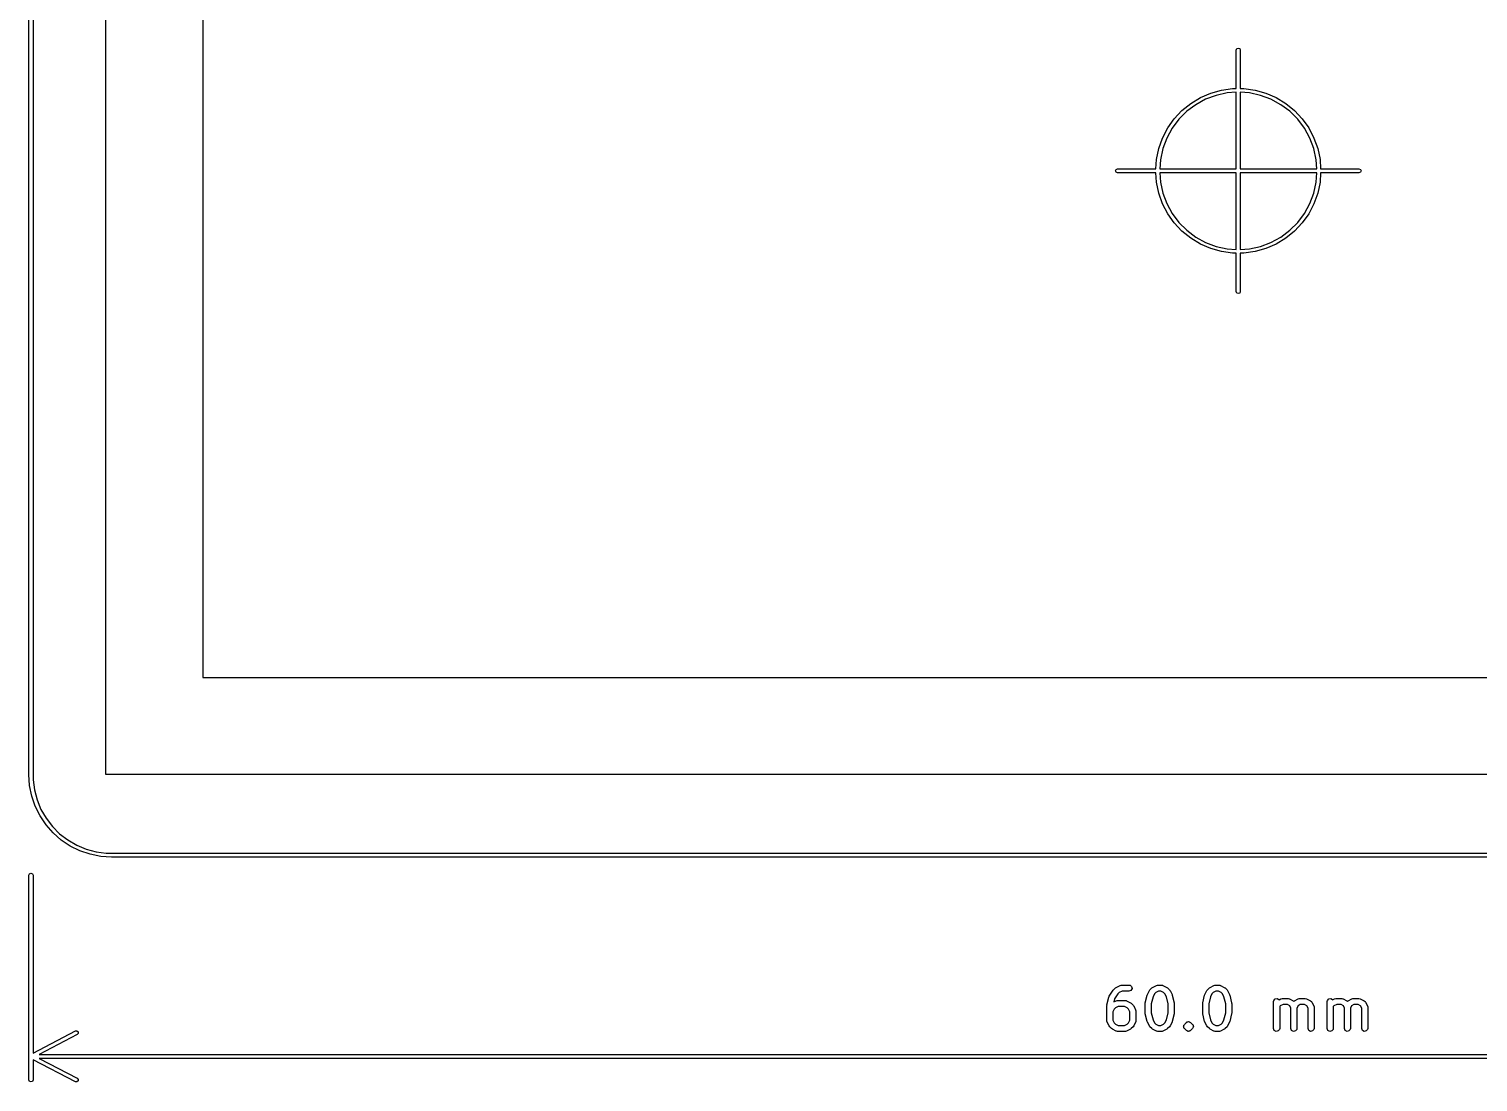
# Model space of a CAD drawing. Extents: x 3.94 to 6.72, y -4.16 to -2.29.
# Drawn here: x 3.935 to 5.353, y -4.159 to -3.129 of the extents above; entities that cross this region are included whole.
import ezdxf

# ---------------------------------------------------------------- set-up
doc = ezdxf.new("R2010")
doc.units = 0
doc.header["$MEASUREMENT"] = 0
doc.layers.add('BLACK', color=7, linetype='CONTINUOUS')

msp = doc.modelspace()

# ---------------------------------------------------------------- linework, layer by layer
at = {"layer": 'BLACK', "linetype": 'CONTINUOUS'}
for p, q in [((3.935, -3.8583), (3.935, -2.6969)), ((3.939, -2.6969), (3.939, -3.8583)), ((4.0103, -3.8583), (4.0103, -2.772)), ((4.1052, -2.772), (4.1052, -3.7634)), ((5.1161, -3.1496), (5.1167, -3.1482)), ((5.1161, -3.1872), (5.1161, -3.1496)), ((5.1167, -3.1482), (5.1181, -3.1476)), ((5.1181, -3.1476), (5.1195, -3.1482)), ((5.1195, -3.1482), (5.1201, -3.1496)), ((5.1201, -3.1496), (5.1201, -3.1872)), ((5.0911, -3.1917), (5.1017, -3.1887)), ((5.1017, -3.1887), (5.1126, -3.1872)), ((5.1126, -3.1872), (5.1161, -3.1872)), ((5.1201, -3.1872), (5.1236, -3.1872)), ((5.1236, -3.1872), (5.1345, -3.1887)), ((5.1345, -3.1887), (5.1451, -3.1917)), ((5.063, -3.2087), (5.0716, -3.2018)), ((5.0765, -3.203), (5.0677, -3.2095)), ((5.0716, -3.2018), (5.081, -3.1961)), ((5.0861, -3.1977), (5.0765, -3.203)), ((5.081, -3.1961), (5.0911, -3.1917)), ((5.0964, -3.1939), (5.0861, -3.1977)), ((5.1072, -3.1915), (5.0964, -3.1939)), ((5.1161, -3.1909), (5.1072, -3.1915)), ((5.1161, -3.2657), (5.1161, -3.1909)), ((5.1291, -3.1915), (5.1201, -3.1909)), ((5.1201, -3.1909), (5.1201, -3.2657)), ((5.1398, -3.1939), (5.1291, -3.1915)), ((5.1501, -3.1977), (5.1398, -3.1939)), ((5.1451, -3.1917), (5.1552, -3.1961)), ((5.1597, -3.203), (5.1501, -3.1977)), ((5.1552, -3.1961), (5.1647, -3.2018)), ((5.1685, -3.2095), (5.1597, -3.203)), ((5.1647, -3.2018), (5.1732, -3.2087)), ((5.0492, -3.2258), (5.0555, -3.2168)), ((5.0599, -3.2173), (5.0534, -3.2261)), ((5.0555, -3.2168), (5.063, -3.2087)), ((5.0677, -3.2095), (5.0599, -3.2173)), ((5.1763, -3.2173), (5.1685, -3.2095)), ((5.1732, -3.2087), (5.1807, -3.2168)), ((5.1829, -3.2261), (5.1763, -3.2173)), ((5.1807, -3.2168), (5.1871, -3.2258)), ((5.0441, -3.2356), (5.0492, -3.2258)), ((5.0534, -3.2261), (5.0481, -3.2357)), ((5.1881, -3.2357), (5.1829, -3.2261)), ((5.1871, -3.2258), (5.1921, -3.2356)), ((5.0382, -3.2567), (5.0404, -3.2459)), ((5.0404, -3.2459), (5.0441, -3.2356)), ((5.0443, -3.246), (5.0419, -3.2568)), ((5.0481, -3.2357), (5.0443, -3.246)), ((5.192, -3.246), (5.1881, -3.2357)), ((5.1943, -3.2568), (5.192, -3.246)), ((5.1921, -3.2356), (5.1958, -3.2459)), ((5.1958, -3.2459), (5.1981, -3.2567)), ((5.0375, -3.2657), (5.0382, -3.2567)), ((5.0419, -3.2568), (5.0413, -3.2657)), ((5.1949, -3.2657), (5.1943, -3.2568)), ((5.1981, -3.2567), (5.1987, -3.2657)), ((4.998, -3.2677), (4.9986, -3.2663)), ((4.9986, -3.2691), (4.998, -3.2677)), ((4.9986, -3.2663), (5, -3.2657)), ((5, -3.2697), (4.9986, -3.2691)), ((5, -3.2657), (5.0375, -3.2657)), ((5.0375, -3.2697), (5, -3.2697)), ((5.0382, -3.2787), (5.0375, -3.2697)), ((5.0413, -3.2657), (5.1161, -3.2657)), ((5.0413, -3.2697), (5.0419, -3.2787)), ((5.1161, -3.2697), (5.0413, -3.2697)), ((5.1161, -3.3445), (5.1161, -3.2697)), ((5.1201, -3.2657), (5.1949, -3.2657)), ((5.1201, -3.2697), (5.1201, -3.3445)), ((5.1949, -3.2697), (5.1201, -3.2697)), ((5.1943, -3.2787), (5.1949, -3.2697)), ((5.1987, -3.2697), (5.1981, -3.2787)), ((5.1987, -3.2657), (5.2362, -3.2657)), ((5.2362, -3.2697), (5.1987, -3.2697)), ((5.2362, -3.2657), (5.2376, -3.2663)), ((5.2376, -3.2691), (5.2362, -3.2697)), ((5.2376, -3.2663), (5.2382, -3.2677)), ((5.2382, -3.2677), (5.2376, -3.2691)), ((5.0404, -3.2895), (5.0382, -3.2787)), ((5.0419, -3.2787), (5.0443, -3.2894)), ((5.192, -3.2894), (5.1943, -3.2787)), ((5.1981, -3.2787), (5.1958, -3.2895)), ((5.0441, -3.2999), (5.0404, -3.2895)), ((5.0492, -3.3097), (5.0441, -3.2999)), ((5.0443, -3.2894), (5.0481, -3.2997)), ((5.0481, -3.2997), (5.0534, -3.3093)), ((5.1829, -3.3093), (5.1881, -3.2997)), ((5.1921, -3.2999), (5.1871, -3.3097)), ((5.1881, -3.2997), (5.192, -3.2894)), ((5.1958, -3.2895), (5.1921, -3.2999)), ((5.0555, -3.3187), (5.0492, -3.3097)), ((5.0534, -3.3093), (5.0599, -3.3181)), ((5.1763, -3.3181), (5.1829, -3.3093)), ((5.1871, -3.3097), (5.1807, -3.3187)), ((5.063, -3.3267), (5.0555, -3.3187)), ((5.0599, -3.3181), (5.0677, -3.3259)), ((5.0716, -3.3337), (5.063, -3.3267)), ((5.0677, -3.3259), (5.0765, -3.3325)), ((5.1597, -3.3325), (5.1685, -3.3259)), ((5.1732, -3.3267), (5.1647, -3.3337)), ((5.1685, -3.3259), (5.1763, -3.3181)), ((5.1807, -3.3187), (5.1732, -3.3267)), ((5.081, -3.3394), (5.0716, -3.3337)), ((5.0765, -3.3325), (5.0861, -3.3377)), ((5.0911, -3.3438), (5.081, -3.3394)), ((5.0861, -3.3377), (5.0964, -3.3416)), ((5.1017, -3.3467), (5.0911, -3.3438)), ((5.0964, -3.3416), (5.1072, -3.3439)), ((5.1072, -3.3439), (5.1161, -3.3445)), ((5.1201, -3.3445), (5.1291, -3.3439)), ((5.1291, -3.3439), (5.1398, -3.3416)), ((5.1451, -3.3438), (5.1345, -3.3467)), ((5.1398, -3.3416), (5.1501, -3.3377)), ((5.1552, -3.3394), (5.1451, -3.3438)), ((5.1501, -3.3377), (5.1597, -3.3325)), ((5.1647, -3.3337), (5.1552, -3.3394)), ((5.1126, -3.3482), (5.1017, -3.3467)), ((5.1161, -3.3482), (5.1126, -3.3482)), ((5.1161, -3.3858), (5.1161, -3.3482)), ((5.1236, -3.3482), (5.1201, -3.3482)), ((5.1201, -3.3482), (5.1201, -3.3858)), ((5.1345, -3.3467), (5.1236, -3.3482)), ((5.1167, -3.3872), (5.1161, -3.3858)), ((5.1181, -3.3878), (5.1167, -3.3872)), ((5.1195, -3.3872), (5.1181, -3.3878)), ((5.1201, -3.3858), (5.1195, -3.3872)), ((4.1052, -3.7634), (6.1311, -3.7634)), ((3.9357, -3.8688), (3.935, -3.8583)), ((3.9378, -3.8792), (3.9357, -3.8688)), ((3.939, -3.8583), (3.939, -3.8633)), ((3.939, -3.8633), (3.9403, -3.8733)), ((6.2259, -3.8583), (4.0103, -3.8583)), ((3.9412, -3.8892), (3.9378, -3.8792)), ((3.9403, -3.8733), (3.9429, -3.883)), ((3.9429, -3.883), (3.9467, -3.8923)), ((3.9459, -3.8986), (3.9412, -3.8892)), ((3.9467, -3.8923), (3.9518, -3.901)), ((3.9517, -3.9074), (3.9459, -3.8986)), ((3.9587, -3.9153), (3.9517, -3.9074)), ((3.9518, -3.901), (3.9579, -3.909)), ((3.9579, -3.909), (3.965, -3.9161)), ((3.9666, -3.9223), (3.9587, -3.9153)), ((3.965, -3.9161), (3.973, -3.9222)), ((3.9754, -3.9282), (3.9666, -3.9223)), ((3.973, -3.9222), (3.9817, -3.9273)), ((3.9849, -3.9328), (3.9754, -3.9282)), ((3.9817, -3.9273), (3.991, -3.9311)), ((3.9949, -3.9362), (3.9849, -3.9328)), ((3.991, -3.9311), (4.0007, -3.9337)), ((4.0052, -3.9383), (3.9949, -3.9362)), ((4.0007, -3.9337), (4.0107, -3.935)), ((4.0157, -3.939), (4.0052, -3.9383)), ((4.0107, -3.935), (4.0157, -3.935)), ((4.0157, -3.935), (6.2205, -3.935)), ((6.2205, -3.939), (4.0157, -3.939)), ((3.9356, -3.9553), (3.937, -3.9547)), ((3.937, -3.9547), (3.9384, -3.9553)), ((3.935, -3.9567), (3.9356, -3.9553)), ((3.935, -4.1569), (3.935, -3.9567)), ((3.9384, -3.9553), (3.939, -3.9567)), ((3.939, -3.9567), (3.939, -4.1306)), ((4.996, -4.0688), (4.9979, -4.0669)), ((4.9979, -4.0669), (4.9986, -4.0664)), ((4.9986, -4.0664), (4.9987, -4.0664)), ((4.9987, -4.0664), (5.0024, -4.0645)), ((5.0024, -4.0645), (5.0034, -4.0642)), ((5.0034, -4.0642), (5.0036, -4.0642)), ((5.0036, -4.0642), (5.0037, -4.0642)), ((5.0037, -4.0642), (5.0112, -4.0642)), ((5.0112, -4.0642), (5.0123, -4.0643)), ((5.0123, -4.0643), (5.0138, -4.0656)), ((5.0142, -4.0676), (5.0131, -4.0694)), ((5.0138, -4.0656), (5.0142, -4.0676)), ((5.0317, -4.0688), (5.0335, -4.0669)), ((5.0335, -4.0669), (5.0343, -4.0664)), ((5.0343, -4.0664), (5.038, -4.0645)), ((5.0343, -4.0664), (5.0343, -4.0664)), ((5.038, -4.0645), (5.039, -4.0642)), ((5.039, -4.0642), (5.0392, -4.0642)), ((5.0392, -4.0642), (5.0394, -4.0642)), ((5.0394, -4.0642), (5.0431, -4.0642)), ((5.0431, -4.0642), (5.0441, -4.0643)), ((5.0441, -4.0643), (5.0443, -4.0645)), ((5.0443, -4.0645), (5.0444, -4.0645)), ((5.0444, -4.0645), (5.0482, -4.0664)), ((5.0482, -4.0664), (5.0489, -4.0669)), ((5.0489, -4.0669), (5.049, -4.0669)), ((5.049, -4.0669), (5.0508, -4.0688)), ((5.0879, -4.0688), (5.0898, -4.0669)), ((5.0898, -4.0669), (5.0905, -4.0664)), ((5.0905, -4.0664), (5.0943, -4.0645)), ((5.0905, -4.0664), (5.0905, -4.0664)), ((5.0943, -4.0645), (5.0953, -4.0642)), ((5.0953, -4.0642), (5.0954, -4.0642)), ((5.0954, -4.0642), (5.0956, -4.0642)), ((5.0956, -4.0642), (5.0994, -4.0642)), ((5.0994, -4.0642), (5.1004, -4.0643)), ((5.1004, -4.0643), (5.1005, -4.0645)), ((5.1005, -4.0645), (5.1007, -4.0645)), ((5.1007, -4.0645), (5.1044, -4.0664)), ((5.1044, -4.0664), (5.1051, -4.0669)), ((5.1051, -4.0669), (5.1052, -4.0669)), ((5.1052, -4.0669), (5.1071, -4.0688)), ((4.9896, -4.0833), (4.9915, -4.0758)), ((4.9915, -4.0758), (4.9919, -4.0749)), ((4.9919, -4.0749), (4.9957, -4.0692)), ((4.9919, -4.0749), (4.9919, -4.0749)), ((4.9957, -4.0692), (4.996, -4.0689)), ((4.996, -4.0689), (4.996, -4.0688)), ((4.9971, -4.0777), (4.9964, -4.0806)), ((4.9964, -4.0806), (4.9987, -4.0795)), ((5.0004, -4.0727), (4.9971, -4.0777)), ((4.9987, -4.0795), (4.9997, -4.0792)), ((4.9997, -4.0792), (4.9998, -4.0792)), ((4.9998, -4.0792), (5, -4.0792)), ((5, -4.0792), (5.0075, -4.0792)), ((5.0017, -4.0714), (5.0004, -4.0727)), ((5.0044, -4.0701), (5.0017, -4.0714)), ((5.0112, -4.0701), (5.0044, -4.0701)), ((5.0075, -4.0792), (5.0085, -4.0793)), ((5.0085, -4.0793), (5.0086, -4.0795)), ((5.0086, -4.0795), (5.0088, -4.0795)), ((5.0088, -4.0795), (5.0126, -4.0814)), ((5.0131, -4.0694), (5.0112, -4.0701)), ((5.0126, -4.0814), (5.0133, -4.0819)), ((5.0133, -4.0819), (5.0133, -4.0819)), ((5.0133, -4.0819), (5.0152, -4.0838)), ((5.027, -4.0821), (5.0271, -4.0815)), ((5.027, -4.0915), (5.027, -4.0821)), ((5.0271, -4.0814), (5.029, -4.0739)), ((5.0271, -4.0815), (5.0271, -4.0814)), ((5.029, -4.0739), (5.0292, -4.0734)), ((5.0292, -4.0733), (5.0311, -4.0695)), ((5.0292, -4.0734), (5.0292, -4.0733)), ((5.0311, -4.0695), (5.0316, -4.0688)), ((5.0316, -4.0688), (5.0317, -4.0688)), ((5.0347, -4.0756), (5.0329, -4.0825)), ((5.0329, -4.0825), (5.0329, -4.0911)), ((5.0362, -4.0726), (5.0347, -4.0756)), ((5.0374, -4.0714), (5.0362, -4.0726)), ((5.0401, -4.0701), (5.0374, -4.0714)), ((5.0424, -4.0701), (5.0401, -4.0701)), ((5.0451, -4.0714), (5.0424, -4.0701)), ((5.0463, -4.0726), (5.0451, -4.0714)), ((5.0478, -4.0756), (5.0463, -4.0726)), ((5.0495, -4.0825), (5.0478, -4.0756)), ((5.0495, -4.0911), (5.0495, -4.0825)), ((5.0508, -4.0688), (5.0513, -4.0695)), ((5.0513, -4.0695), (5.0514, -4.0695)), ((5.0514, -4.0695), (5.0533, -4.0733)), ((5.0533, -4.0733), (5.0534, -4.0738)), ((5.0534, -4.0738), (5.0535, -4.0739)), ((5.0535, -4.0739), (5.0554, -4.0814)), ((5.0554, -4.0814), (5.0554, -4.082)), ((5.0554, -4.082), (5.0554, -4.0821)), ((5.0554, -4.0821), (5.0554, -4.0915)), ((5.0833, -4.0821), (5.0834, -4.0815)), ((5.0833, -4.0915), (5.0833, -4.0821)), ((5.0834, -4.0814), (5.0852, -4.0739)), ((5.0834, -4.0815), (5.0834, -4.0814)), ((5.0852, -4.0739), (5.0855, -4.0734)), ((5.0855, -4.0733), (5.0873, -4.0695)), ((5.0855, -4.0734), (5.0855, -4.0733)), ((5.0873, -4.0695), (5.0879, -4.0688)), ((5.0879, -4.0688), (5.0879, -4.0688)), ((5.0909, -4.0756), (5.0892, -4.0825)), ((5.0892, -4.0825), (5.0892, -4.0911)), ((5.0924, -4.0726), (5.0909, -4.0756)), ((5.0936, -4.0714), (5.0924, -4.0726)), ((5.0963, -4.0701), (5.0936, -4.0714)), ((5.0987, -4.0701), (5.0963, -4.0701)), ((5.1014, -4.0714), (5.0987, -4.0701)), ((5.1026, -4.0726), (5.1014, -4.0714)), ((5.1041, -4.0756), (5.1026, -4.0726)), ((5.1058, -4.0825), (5.1041, -4.0756)), ((5.1058, -4.0911), (5.1058, -4.0825)), ((5.1071, -4.0688), (5.1076, -4.0695)), ((5.1076, -4.0695), (5.1076, -4.0695)), ((5.1076, -4.0695), (5.1095, -4.0733)), ((5.1095, -4.0733), (5.1096, -4.0738)), ((5.1096, -4.0738), (5.1097, -4.0739)), ((5.1097, -4.0739), (5.1116, -4.0814)), ((5.1116, -4.0814), (5.1116, -4.082)), ((5.1116, -4.082), (5.1117, -4.0821)), ((5.1117, -4.0821), (5.1117, -4.0915)), ((5.1527, -4.0802), (5.1528, -4.0792)), ((5.1527, -4.1065), (5.1527, -4.0802)), ((5.1528, -4.0792), (5.1541, -4.0777)), ((5.1541, -4.0777), (5.1561, -4.0773)), ((5.1561, -4.0773), (5.1579, -4.0783)), ((5.1579, -4.0783), (5.158, -4.0786)), ((5.158, -4.0786), (5.1599, -4.0776)), ((5.1599, -4.0776), (5.1609, -4.0773)), ((5.1609, -4.0773), (5.1611, -4.0773)), ((5.1611, -4.0773), (5.1612, -4.0773)), ((5.1612, -4.0773), (5.1669, -4.0773)), ((5.1669, -4.0773), (5.1679, -4.0775)), ((5.1679, -4.0775), (5.168, -4.0776)), ((5.168, -4.0776), (5.1682, -4.0776)), ((5.1682, -4.0776), (5.1719, -4.0795)), ((5.1719, -4.0795), (5.1725, -4.0799)), ((5.1725, -4.0799), (5.1727, -4.0798)), ((5.1727, -4.0798), (5.173, -4.0795)), ((5.173, -4.0795), (5.1768, -4.0776)), ((5.1768, -4.0776), (5.1778, -4.0773)), ((5.1778, -4.0773), (5.1779, -4.0773)), ((5.1779, -4.0773), (5.1781, -4.0773)), ((5.1781, -4.0773), (5.1837, -4.0773)), ((5.1837, -4.0773), (5.1847, -4.0775)), ((5.1847, -4.0775), (5.1849, -4.0776)), ((5.1849, -4.0776), (5.185, -4.0776)), ((5.185, -4.0776), (5.1888, -4.0795)), ((5.1888, -4.0795), (5.1896, -4.0801)), ((5.1896, -4.0801), (5.1898, -4.0805)), ((5.1898, -4.0805), (5.1901, -4.0808)), ((5.1901, -4.0808), (5.192, -4.0845)), ((5.2051, -4.0802), (5.2053, -4.0792)), ((5.2051, -4.1065), (5.2051, -4.0802)), ((5.2053, -4.0792), (5.2066, -4.0777)), ((5.2066, -4.0777), (5.2086, -4.0773)), ((5.2086, -4.0773), (5.2104, -4.0783)), ((5.2104, -4.0786), (5.2124, -4.0776)), ((5.2104, -4.0783), (5.2104, -4.0786)), ((5.2124, -4.0776), (5.2134, -4.0773)), ((5.2134, -4.0773), (5.2136, -4.0773)), ((5.2136, -4.0773), (5.2137, -4.0773)), ((5.2137, -4.0773), (5.2193, -4.0773)), ((5.2193, -4.0773), (5.2204, -4.0775)), ((5.2204, -4.0775), (5.2205, -4.0776)), ((5.2205, -4.0776), (5.2207, -4.0776)), ((5.2207, -4.0776), (5.2244, -4.0795)), ((5.2244, -4.0795), (5.225, -4.0799)), ((5.225, -4.0799), (5.2252, -4.0798)), ((5.2252, -4.0798), (5.2255, -4.0795)), ((5.2255, -4.0795), (5.2293, -4.0776)), ((5.2293, -4.0776), (5.2303, -4.0773)), ((5.2303, -4.0773), (5.2304, -4.0773)), ((5.2304, -4.0773), (5.2306, -4.0773)), ((5.2306, -4.0773), (5.2362, -4.0773)), ((5.2362, -4.0773), (5.2372, -4.0775)), ((5.2372, -4.0775), (5.2374, -4.0776)), ((5.2374, -4.0776), (5.2375, -4.0776)), ((5.2375, -4.0776), (5.2413, -4.0795)), ((5.2413, -4.0795), (5.2421, -4.0801)), ((5.2421, -4.0801), (5.2423, -4.0805)), ((5.2423, -4.0805), (5.2426, -4.0808)), ((5.2426, -4.0808), (5.2445, -4.0845)), ((4.9895, -4.084), (4.9897, -4.0834)), ((4.9895, -4.099), (4.9895, -4.084)), ((4.9897, -4.0834), (4.9896, -4.0833)), ((4.9968, -4.0876), (4.9955, -4.0903)), ((4.9955, -4.0903), (4.9955, -4.0983)), ((4.998, -4.0864), (4.9968, -4.0876)), ((5.0007, -4.0851), (4.998, -4.0864)), ((5.0068, -4.0851), (5.0007, -4.0851)), ((5.0095, -4.0864), (5.0068, -4.0851)), ((5.0107, -4.0876), (5.0095, -4.0864)), ((5.012, -4.0903), (5.0107, -4.0876)), ((5.012, -4.0983), (5.012, -4.0903)), ((5.0152, -4.0838), (5.0157, -4.0845)), ((5.0157, -4.0845), (5.0158, -4.0845)), ((5.0158, -4.0845), (5.0176, -4.0883)), ((5.0176, -4.0883), (5.0179, -4.0893)), ((5.0179, -4.0893), (5.0179, -4.0895)), ((5.0179, -4.0895), (5.018, -4.0896)), ((5.018, -4.0896), (5.018, -4.099)), ((5.0271, -4.0916), (5.027, -4.0915)), ((5.0271, -4.0922), (5.0271, -4.0916)), ((5.029, -4.0997), (5.0271, -4.0922)), ((5.0329, -4.0911), (5.0347, -4.098)), ((5.0478, -4.098), (5.0495, -4.0911)), ((5.0554, -4.0922), (5.0535, -4.0997)), ((5.0554, -4.0915), (5.0553, -4.0921)), ((5.0553, -4.0921), (5.0554, -4.0922)), ((5.0833, -4.0916), (5.0833, -4.0915)), ((5.0834, -4.0922), (5.0833, -4.0916)), ((5.0852, -4.0997), (5.0834, -4.0922)), ((5.0892, -4.0911), (5.0909, -4.098)), ((5.1041, -4.098), (5.1058, -4.0911)), ((5.1116, -4.0922), (5.1097, -4.0997)), ((5.1117, -4.0915), (5.1116, -4.0921)), ((5.1116, -4.0921), (5.1116, -4.0922)), ((5.1592, -4.0845), (5.1586, -4.0852)), ((5.1586, -4.0852), (5.1586, -4.1065)), ((5.1619, -4.0832), (5.1592, -4.0845)), ((5.1662, -4.0832), (5.1619, -4.0832)), ((5.1684, -4.0843), (5.1662, -4.0832)), ((5.1695, -4.0866), (5.1684, -4.0843)), ((5.1695, -4.1065), (5.1695, -4.0866)), ((5.1766, -4.0843), (5.1754, -4.0866)), ((5.1754, -4.0866), (5.1754, -4.1065)), ((5.1788, -4.0832), (5.1766, -4.0843)), ((5.183, -4.0832), (5.1788, -4.0832)), ((5.1853, -4.0843), (5.183, -4.0832)), ((5.1864, -4.0866), (5.1853, -4.0843)), ((5.1864, -4.1065), (5.1864, -4.0866)), ((5.192, -4.0845), (5.1923, -4.0855)), ((5.1923, -4.0855), (5.1922, -4.0857)), ((5.1922, -4.0857), (5.1923, -4.0859)), ((5.1923, -4.0859), (5.1923, -4.1065)), ((5.2117, -4.0845), (5.2111, -4.0852)), ((5.2111, -4.0852), (5.2111, -4.1065)), ((5.2144, -4.0832), (5.2117, -4.0845)), ((5.2187, -4.0832), (5.2144, -4.0832)), ((5.2209, -4.0843), (5.2187, -4.0832)), ((5.222, -4.0866), (5.2209, -4.0843)), ((5.222, -4.1065), (5.222, -4.0866)), ((5.229, -4.0843), (5.2279, -4.0866)), ((5.2279, -4.0866), (5.2279, -4.1065)), ((5.2313, -4.0832), (5.229, -4.0843)), ((5.2355, -4.0832), (5.2313, -4.0832)), ((5.2378, -4.0843), (5.2355, -4.0832)), ((5.2389, -4.0866), (5.2378, -4.0843)), ((5.2389, -4.1065), (5.2389, -4.0866)), ((5.2445, -4.0845), (5.2448, -4.0855)), ((5.2448, -4.0855), (5.2447, -4.0857)), ((5.2447, -4.0857), (5.2448, -4.0859)), ((5.2448, -4.0859), (5.2448, -4.1065)), ((3.939, -4.1306), (3.9804, -4.109)), ((3.9804, -4.109), (3.982, -4.1089)), ((3.982, -4.1089), (3.9831, -4.1099)), ((3.9831, -4.1099), (3.9832, -4.1114)), ((4.9896, -4.0992), (4.9895, -4.099)), ((4.9896, -4.0993), (4.9896, -4.0992)), ((4.9899, -4.1003), (4.9896, -4.0993)), ((4.9917, -4.1041), (4.9899, -4.1003)), ((4.9918, -4.1041), (4.9917, -4.1041)), ((4.9923, -4.1048), (4.9918, -4.1041)), ((4.9942, -4.1067), (4.9923, -4.1048)), ((4.9949, -4.1073), (4.9942, -4.1067)), ((4.9942, -4.1067), (4.9942, -4.1067)), ((4.9987, -4.1091), (4.9949, -4.1073)), ((4.9955, -4.0983), (4.9968, -4.101)), ((4.9968, -4.101), (4.998, -4.1022)), ((4.998, -4.1022), (5.0007, -4.1035)), ((4.9989, -4.1092), (4.9987, -4.1091)), ((4.999, -4.1093), (4.9989, -4.1092)), ((5, -4.1094), (4.999, -4.1093)), ((5.0075, -4.1094), (5, -4.1094)), ((5.0007, -4.1035), (5.0068, -4.1035)), ((5.0068, -4.1035), (5.0095, -4.1022)), ((5.0077, -4.1094), (5.0075, -4.1094)), ((5.0078, -4.1094), (5.0077, -4.1094)), ((5.0088, -4.1091), (5.0078, -4.1094)), ((5.0126, -4.1073), (5.0088, -4.1091)), ((5.0095, -4.1022), (5.0107, -4.101)), ((5.0107, -4.101), (5.012, -4.0983)), ((5.0133, -4.1067), (5.0126, -4.1072)), ((5.0126, -4.1072), (5.0126, -4.1073)), ((5.0152, -4.1048), (5.0133, -4.1067)), ((5.0158, -4.1041), (5.0152, -4.1048)), ((5.0152, -4.1048), (5.0152, -4.1048)), ((5.0176, -4.1003), (5.0158, -4.1041)), ((5.0177, -4.1001), (5.0176, -4.1003)), ((5.0178, -4.1), (5.0177, -4.1001)), ((5.018, -4.099), (5.0178, -4.1)), ((5.0291, -4.0998), (5.029, -4.0997)), ((5.0292, -4.1003), (5.0291, -4.0998)), ((5.0311, -4.1041), (5.0292, -4.1003)), ((5.0312, -4.1041), (5.0311, -4.1041)), ((5.0317, -4.1048), (5.0312, -4.1041)), ((5.0335, -4.1067), (5.0317, -4.1048)), ((5.0336, -4.1067), (5.0335, -4.1067)), ((5.0343, -4.1073), (5.0336, -4.1067)), ((5.038, -4.1091), (5.0343, -4.1073)), ((5.0347, -4.098), (5.0362, -4.101)), ((5.0362, -4.101), (5.0374, -4.1022)), ((5.0374, -4.1022), (5.0401, -4.1035)), ((5.0382, -4.1092), (5.038, -4.1091)), ((5.0384, -4.1093), (5.0382, -4.1092)), ((5.0394, -4.1094), (5.0384, -4.1093)), ((5.0431, -4.1094), (5.0394, -4.1094)), ((5.0401, -4.1035), (5.0424, -4.1035)), ((5.0424, -4.1035), (5.0451, -4.1022)), ((5.0433, -4.1094), (5.0431, -4.1094)), ((5.0435, -4.1094), (5.0433, -4.1094)), ((5.0444, -4.1091), (5.0435, -4.1094)), ((5.0482, -4.1073), (5.0444, -4.1091)), ((5.0451, -4.1022), (5.0463, -4.101)), ((5.0463, -4.101), (5.0478, -4.098)), ((5.049, -4.1067), (5.0482, -4.1072)), ((5.0482, -4.1072), (5.0482, -4.1073)), ((5.0508, -4.1048), (5.049, -4.1067)), ((5.0509, -4.1048), (5.0508, -4.1048)), ((5.0514, -4.1041), (5.0509, -4.1048)), ((5.0533, -4.1003), (5.0514, -4.1041)), ((5.0535, -4.0997), (5.0533, -4.1002)), ((5.0533, -4.1002), (5.0533, -4.1003)), ((5.0646, -4.1038), (5.0651, -4.1032)), ((5.0647, -4.1041), (5.0646, -4.1038)), ((5.0646, -4.1044), (5.0647, -4.1041)), ((5.0647, -4.1051), (5.0646, -4.1044)), ((5.0648, -4.1059), (5.0647, -4.1051)), ((5.065, -4.1062), (5.0648, -4.1059)), ((5.0651, -4.1063), (5.065, -4.1062)), ((5.0651, -4.1032), (5.0654, -4.1025)), ((5.0652, -4.1064), (5.0651, -4.1063)), ((5.0654, -4.1067), (5.0652, -4.1064)), ((5.0654, -4.1025), (5.0673, -4.1007)), ((5.0673, -4.1086), (5.0654, -4.1067)), ((5.0673, -4.1007), (5.0676, -4.1004)), ((5.068, -4.1089), (5.0673, -4.1086)), ((5.0676, -4.1004), (5.0677, -4.1003)), ((5.0677, -4.1003), (5.0678, -4.1003)), ((5.0678, -4.1003), (5.0679, -4.1002)), ((5.0678, -4.1003), (5.0678, -4.1003)), ((5.0679, -4.1002), (5.068, -4.1002)), ((5.068, -4.1002), (5.0681, -4.1001)), ((5.0686, -4.1093), (5.068, -4.1089)), ((5.0681, -4.1001), (5.0689, -4.1)), ((5.0687, -4.1093), (5.0686, -4.1093)), ((5.0689, -4.1094), (5.0687, -4.1093)), ((5.0689, -4.1), (5.0696, -4.0998)), ((5.069, -4.1094), (5.0689, -4.1094)), ((5.0691, -4.1094), (5.069, -4.1094)), ((5.0698, -4.1092), (5.0691, -4.1094)), ((5.0696, -4.0998), (5.0697, -4.0999)), ((5.0697, -4.0999), (5.0699, -4.0998)), ((5.0706, -4.1092), (5.0698, -4.1092)), ((5.0699, -4.0998), (5.07, -4.0999)), ((5.07, -4.0999), (5.0701, -4.0999)), ((5.0701, -4.0999), (5.0708, -4.1003)), ((5.0708, -4.1091), (5.0706, -4.1092)), ((5.0708, -4.1003), (5.0715, -4.1007)), ((5.0709, -4.1089), (5.0708, -4.109)), ((5.0708, -4.109), (5.0708, -4.1091)), ((5.0711, -4.1089), (5.0709, -4.1089)), ((5.0709, -4.1089), (5.0709, -4.1089)), ((5.0715, -4.1086), (5.0711, -4.1088)), ((5.0711, -4.1088), (5.0711, -4.1089)), ((5.0715, -4.1007), (5.0733, -4.1025)), ((5.0733, -4.1067), (5.0715, -4.1086)), ((5.0733, -4.1025), (5.0736, -4.1028)), ((5.0737, -4.106), (5.0733, -4.1067)), ((5.0736, -4.1028), (5.0737, -4.1029)), ((5.0737, -4.1029), (5.0737, -4.103)), ((5.0737, -4.103), (5.0739, -4.1034)), ((5.0741, -4.1054), (5.0737, -4.106)), ((5.0739, -4.1034), (5.074, -4.1041)), ((5.074, -4.1041), (5.0742, -4.1049)), ((5.0742, -4.1049), (5.0741, -4.1051)), ((5.0741, -4.1051), (5.0741, -4.1054)), ((5.0853, -4.0998), (5.0852, -4.0997)), ((5.0855, -4.1003), (5.0853, -4.0998)), ((5.0873, -4.1041), (5.0855, -4.1003)), ((5.0874, -4.1041), (5.0873, -4.1041)), ((5.0879, -4.1048), (5.0874, -4.1041)), ((5.0898, -4.1067), (5.0879, -4.1048)), ((5.0905, -4.1073), (5.0898, -4.1067)), ((5.0898, -4.1067), (5.0898, -4.1067)), ((5.0943, -4.1091), (5.0905, -4.1073)), ((5.0909, -4.098), (5.0924, -4.101)), ((5.0924, -4.101), (5.0936, -4.1022)), ((5.0936, -4.1022), (5.0963, -4.1035)), ((5.0945, -4.1092), (5.0943, -4.1091)), ((5.0946, -4.1093), (5.0945, -4.1092)), ((5.0956, -4.1094), (5.0946, -4.1093)), ((5.0994, -4.1094), (5.0956, -4.1094)), ((5.0963, -4.1035), (5.0987, -4.1035)), ((5.0987, -4.1035), (5.1014, -4.1022)), ((5.0995, -4.1094), (5.0994, -4.1094)), ((5.0997, -4.1094), (5.0995, -4.1094)), ((5.1007, -4.1091), (5.0997, -4.1094)), ((5.1044, -4.1073), (5.1007, -4.1091)), ((5.1014, -4.1022), (5.1026, -4.101)), ((5.1026, -4.101), (5.1041, -4.098)), ((5.1045, -4.1072), (5.1044, -4.1073)), ((5.1052, -4.1067), (5.1045, -4.1072)), ((5.1071, -4.1048), (5.1052, -4.1067)), ((5.1076, -4.1041), (5.1071, -4.1048)), ((5.1071, -4.1048), (5.1071, -4.1048)), ((5.1095, -4.1003), (5.1076, -4.1041)), ((5.1097, -4.0997), (5.1095, -4.1002)), ((5.1095, -4.1002), (5.1095, -4.1003)), ((5.1533, -4.1084), (5.1527, -4.1065)), ((5.1551, -4.1094), (5.1533, -4.1084)), ((5.1571, -4.109), (5.1551, -4.1094)), ((5.1584, -4.1075), (5.1571, -4.109)), ((5.1586, -4.1065), (5.1584, -4.1075)), ((5.1702, -4.1084), (5.1695, -4.1065)), ((5.172, -4.1094), (5.1702, -4.1084)), ((5.174, -4.109), (5.172, -4.1094)), ((5.1753, -4.1075), (5.174, -4.109)), ((5.1754, -4.1065), (5.1753, -4.1075)), ((5.1871, -4.1084), (5.1864, -4.1065)), ((5.1888, -4.1094), (5.1871, -4.1084)), ((5.1908, -4.109), (5.1888, -4.1094)), ((5.1921, -4.1075), (5.1908, -4.109)), ((5.1923, -4.1065), (5.1921, -4.1075)), ((5.2058, -4.1084), (5.2051, -4.1065)), ((5.2076, -4.1094), (5.2058, -4.1084)), ((5.2096, -4.109), (5.2076, -4.1094)), ((5.2109, -4.1075), (5.2096, -4.109)), ((5.2111, -4.1065), (5.2109, -4.1075)), ((5.2227, -4.1084), (5.222, -4.1065)), ((5.2245, -4.1094), (5.2227, -4.1084)), ((5.2264, -4.109), (5.2245, -4.1094)), ((5.2277, -4.1075), (5.2264, -4.109)), ((5.2279, -4.1065), (5.2277, -4.1075)), ((5.2396, -4.1084), (5.2389, -4.1065)), ((5.2413, -4.1094), (5.2396, -4.1084)), ((5.2433, -4.109), (5.2413, -4.1094)), ((5.2446, -4.1075), (5.2433, -4.109)), ((5.2448, -4.1065), (5.2446, -4.1075)), ((3.9823, -4.1125), (3.9451, -4.1319)), ((3.9832, -4.1114), (3.9823, -4.1125)), ((3.9804, -4.1587), (3.939, -4.1371)), ((3.939, -4.1371), (3.939, -4.1569)), ((3.9451, -4.1319), (6.2912, -4.1319)), ((6.2912, -4.1358), (3.9451, -4.1358)), ((3.9451, -4.1358), (3.9823, -4.1552)), ((3.9356, -4.1583), (3.935, -4.1569)), ((3.937, -4.1589), (3.9356, -4.1583)), ((3.9384, -4.1583), (3.937, -4.1589)), ((3.939, -4.1569), (3.9384, -4.1583)), ((3.982, -4.1588), (3.9804, -4.1587)), ((3.9831, -4.1579), (3.982, -4.1588)), ((3.9823, -4.1552), (3.9832, -4.1564)), ((3.9832, -4.1564), (3.9831, -4.1579))]:
    msp.add_line(p, q, dxfattribs=at)

doc.saveas('drawing.dxf')
